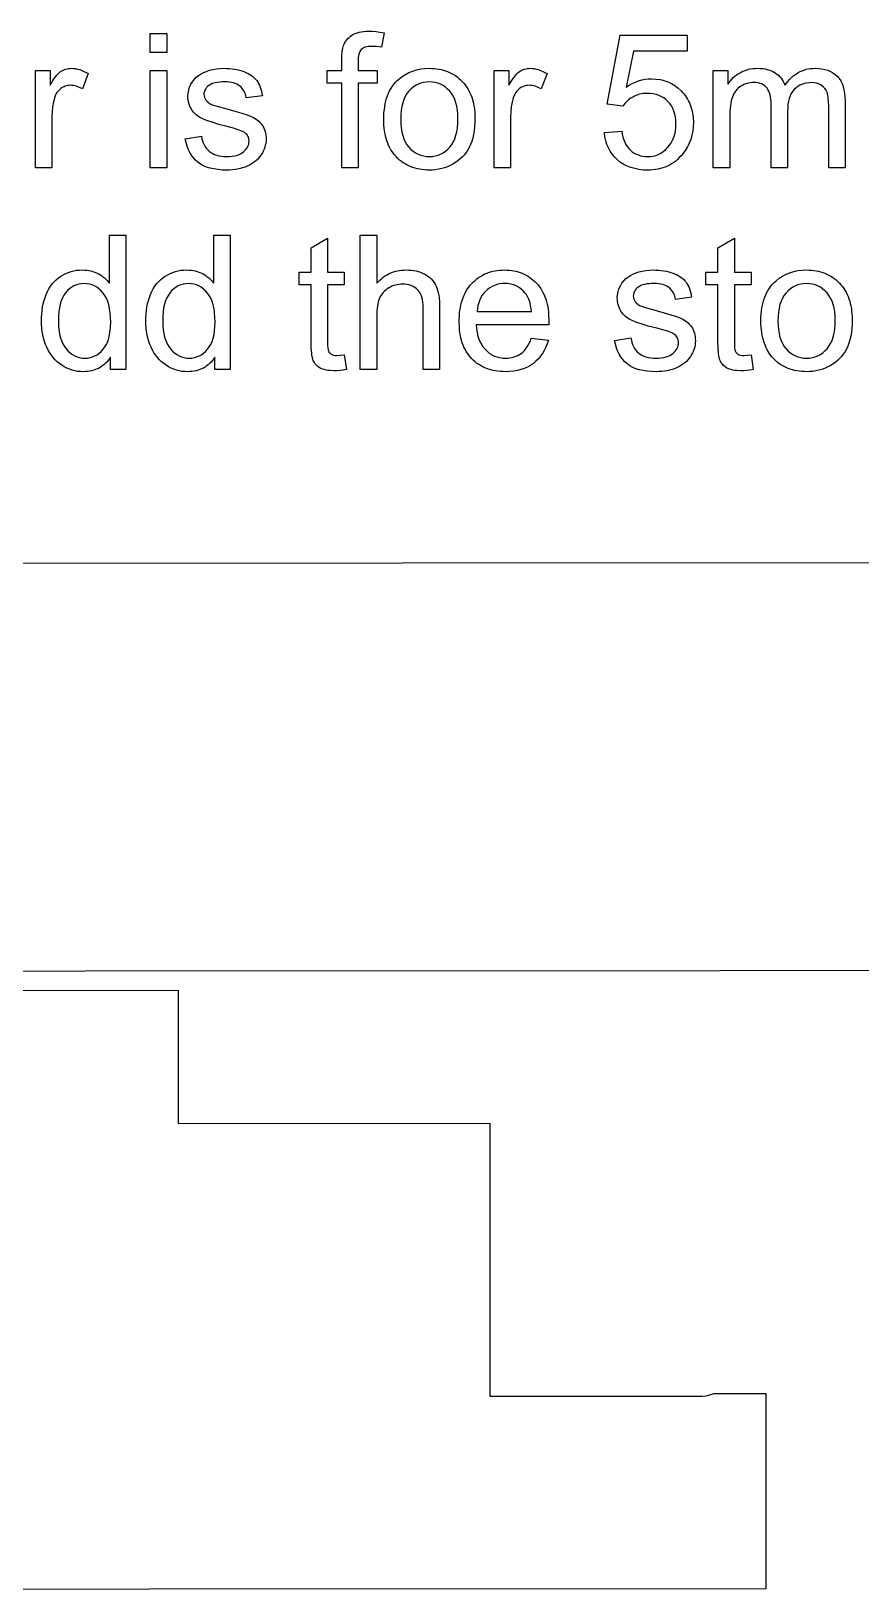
# Model space of a CAD drawing. Extents: x -318 to 296, y -196 to 234.
# Drawn here: x -204.2 to -142.4, y 117.9 to 233.8 of the extents above; entities that cross this region are included whole.
import ezdxf

# ---------------------------------------------------------------- set-up
doc = ezdxf.new("R2010")
doc.units = 0
doc.layers.add('10MM_HATCH', color=140, linetype='CONTINUOUS')
doc.layers.add('10MM_MATERIAL', color=18, linetype='CONTINUOUS')

msp = doc.modelspace()

# ---------------------------------------------------------------- linework, layer by layer
at = {"layer": '10MM_HATCH'}
for points in [[(-195.3, 232.25), (-195.3, 233.66), (-194.07, 233.66), (-194.07, 232.25)], [(-181.04, 223.66), (-181.04, 229.95), (-182.13, 229.95), (-182.13, 230.9), (-181.04, 230.9), (-181.04, 231.67), (-181.04, 232.01), (-181.01, 232.31), (-180.97, 232.56), (-180.91, 232.76), (-180.87, 232.87), (-180.81, 232.99), (-180.74, 233.09), (-180.67, 233.19), (-180.59, 233.28), (-180.5, 233.37), (-180.4, 233.45), (-180.29, 233.53), (-180.17, 233.6), (-180.04, 233.66), (-179.9, 233.71), (-179.75, 233.75), (-179.59, 233.79), (-179.42, 233.81), (-179.23, 233.82), (-179.04, 233.83), (-178.77, 233.82), (-178.49, 233.8), (-178.2, 233.76), (-177.89, 233.71), (-178.08, 232.63), (-178.26, 232.66), (-178.45, 232.69), (-178.63, 232.7), (-178.8, 232.7), (-178.93, 232.7), (-179.06, 232.69), (-179.17, 232.67), (-179.28, 232.64), (-179.37, 232.61), (-179.45, 232.57), (-179.53, 232.52), (-179.59, 232.46), (-179.65, 232.4), (-179.69, 232.32), (-179.73, 232.23), (-179.76, 232.12), (-179.79, 232), (-179.81, 231.87), (-179.82, 231.73), (-179.82, 231.57), (-179.82, 230.9), (-178.41, 230.9), (-178.41, 229.95), (-179.82, 229.95), (-179.82, 223.66)], [(-161.49, 226.28), (-160.2, 226.39), (-160.16, 226.16), (-160.11, 225.95), (-160.04, 225.75), (-159.97, 225.56), (-159.88, 225.39), (-159.78, 225.24), (-159.66, 225.1), (-159.54, 224.97), (-159.41, 224.86), (-159.27, 224.76), (-159.12, 224.68), (-158.96, 224.62), (-158.8, 224.56), (-158.64, 224.53), (-158.46, 224.5), (-158.28, 224.5), (-158.06, 224.51), (-157.85, 224.54), (-157.65, 224.59), (-157.46, 224.66), (-157.28, 224.76), (-157.1, 224.87), (-156.94, 225.01), (-156.78, 225.17), (-156.64, 225.34), (-156.51, 225.53), (-156.41, 225.73), (-156.32, 225.94), (-156.25, 226.17), (-156.2, 226.41), (-156.18, 226.67), (-156.17, 226.94), (-156.18, 227.19), (-156.2, 227.44), (-156.25, 227.66), (-156.31, 227.88), (-156.4, 228.08), (-156.5, 228.27), (-156.62, 228.44), (-156.76, 228.6), (-156.91, 228.74), (-157.07, 228.86), (-157.25, 228.97), (-157.44, 229.05), (-157.64, 229.12), (-157.85, 229.17), (-158.07, 229.19), (-158.3, 229.2), (-158.45, 229.2), (-158.59, 229.19), (-158.73, 229.17), (-158.87, 229.14), (-159, 229.1), (-159.13, 229.05), (-159.25, 229), (-159.37, 228.93), (-159.49, 228.86), (-159.6, 228.79), (-159.7, 228.71), (-159.8, 228.62), (-159.89, 228.53), (-159.97, 228.44), (-160.05, 228.34), (-160.12, 228.24), (-161.28, 228.39), (-160.31, 233.52), (-155.33, 233.52), (-155.33, 232.35), (-159.32, 232.35), (-159.86, 229.66), (-159.64, 229.81), (-159.41, 229.94), (-159.18, 230.04), (-158.94, 230.13), (-158.7, 230.2), (-158.46, 230.25), (-158.22, 230.28), (-157.97, 230.29), (-157.65, 230.27), (-157.34, 230.23), (-157.2, 230.2), (-157.05, 230.16), (-156.91, 230.11), (-156.77, 230.06), (-156.63, 230), (-156.5, 229.93), (-156.37, 229.86), (-156.24, 229.78), (-156.12, 229.69), (-156, 229.59), (-155.76, 229.38), (-155.66, 229.27), (-155.55, 229.15), (-155.46, 229.02), (-155.37, 228.9), (-155.29, 228.76), (-155.22, 228.63), (-155.15, 228.49), (-155.09, 228.34), (-155.04, 228.2), (-154.99, 228.04), (-154.95, 227.89), (-154.92, 227.73), (-154.88, 227.4), (-154.86, 227.05), (-154.88, 226.71), (-154.91, 226.39), (-154.97, 226.08), (-155.06, 225.78), (-155.17, 225.5), (-155.31, 225.22), (-155.47, 224.95), (-155.65, 224.7), (-155.78, 224.55), (-155.91, 224.42), (-156.04, 224.29), (-156.18, 224.17), (-156.32, 224.06), (-156.48, 223.96), (-156.63, 223.87), (-156.79, 223.79), (-156.96, 223.72), (-157.13, 223.66), (-157.31, 223.61), (-157.49, 223.56), (-157.68, 223.53), (-157.88, 223.51), (-158.08, 223.49), (-158.28, 223.49), (-158.61, 223.5), (-158.93, 223.54), (-159.23, 223.6), (-159.52, 223.68), (-159.79, 223.79), (-160.05, 223.92), (-160.28, 224.07), (-160.51, 224.25), (-160.71, 224.45), (-160.89, 224.66), (-161.05, 224.89), (-161.19, 225.14), (-161.3, 225.4), (-161.39, 225.68), (-161.45, 225.97)], [(-203.85, 223.66), (-203.85, 230.9), (-202.75, 230.9), (-202.75, 229.8), (-202.54, 230.16), (-202.44, 230.31), (-202.34, 230.44), (-202.25, 230.56), (-202.15, 230.66), (-202.06, 230.75), (-201.97, 230.82), (-201.88, 230.88), (-201.78, 230.93), (-201.69, 230.97), (-201.59, 231), (-201.49, 231.03), (-201.39, 231.05), (-201.29, 231.06), (-201.18, 231.07), (-201.02, 231.06), (-200.87, 231.04), (-200.71, 231.01), (-200.55, 230.97), (-200.4, 230.91), (-200.24, 230.84), (-200.08, 230.76), (-199.92, 230.67), (-200.34, 229.53), (-200.57, 229.65), (-200.68, 229.69), (-200.79, 229.73), (-200.9, 229.76), (-201.02, 229.78), (-201.13, 229.79), (-201.24, 229.8), (-201.34, 229.79), (-201.44, 229.78), (-201.53, 229.76), (-201.62, 229.74), (-201.71, 229.7), (-201.8, 229.66), (-201.88, 229.61), (-201.96, 229.56), (-202.04, 229.49), (-202.11, 229.42), (-202.18, 229.35), (-202.24, 229.27), (-202.29, 229.18), (-202.34, 229.09), (-202.42, 228.88), (-202.51, 228.55), (-202.58, 228.2), (-202.61, 227.83), (-202.63, 227.45), (-202.63, 223.66)], [(-195.3, 223.66), (-195.3, 230.9), (-194.07, 230.9), (-194.07, 223.66)], [(-192.69, 225.82), (-191.48, 226.01), (-191.45, 225.83), (-191.41, 225.67), (-191.35, 225.51), (-191.29, 225.37), (-191.21, 225.23), (-191.12, 225.11), (-191.02, 225), (-190.91, 224.89), (-190.79, 224.8), (-190.65, 224.72), (-190.51, 224.66), (-190.35, 224.6), (-190.18, 224.56), (-190, 224.53), (-189.81, 224.51), (-189.6, 224.5), (-189.4, 224.51), (-189.21, 224.53), (-189.03, 224.55), (-188.87, 224.59), (-188.72, 224.64), (-188.58, 224.7), (-188.46, 224.77), (-188.35, 224.85), (-188.25, 224.94), (-188.17, 225.03), (-188.1, 225.12), (-188.04, 225.22), (-188, 225.33), (-187.97, 225.43), (-187.95, 225.54), (-187.94, 225.66), (-187.95, 225.76), (-187.96, 225.85), (-187.99, 225.94), (-188.03, 226.03), (-188.08, 226.11), (-188.14, 226.18), (-188.22, 226.25), (-188.3, 226.31), (-188.38, 226.35), (-188.47, 226.4), (-188.74, 226.5), (-189.1, 226.61), (-189.56, 226.73), (-190.18, 226.89), (-190.7, 227.05), (-191.12, 227.19), (-191.43, 227.32), (-191.56, 227.38), (-191.67, 227.45), (-191.79, 227.53), (-191.89, 227.61), (-191.98, 227.7), (-192.07, 227.8), (-192.15, 227.9), (-192.22, 228.01), (-192.28, 228.12), (-192.34, 228.23), (-192.38, 228.35), (-192.42, 228.47), (-192.45, 228.59), (-192.47, 228.72), (-192.49, 228.85), (-192.49, 228.98), (-192.48, 229.22), (-192.43, 229.45), (-192.37, 229.66), (-192.27, 229.88), (-192.15, 230.07), (-192.01, 230.25), (-191.85, 230.42), (-191.66, 230.56), (-191.51, 230.66), (-191.33, 230.76), (-191.12, 230.84), (-190.88, 230.92), (-190.63, 230.98), (-190.37, 231.03), (-190.1, 231.06), (-189.82, 231.07), (-189.61, 231.06), (-189.41, 231.05), (-189.21, 231.03), (-189.02, 231), (-188.84, 230.97), (-188.66, 230.93), (-188.49, 230.88), (-188.33, 230.82), (-188.17, 230.76), (-188.02, 230.69), (-187.89, 230.61), (-187.77, 230.53), (-187.65, 230.45), (-187.55, 230.35), (-187.46, 230.26), (-187.37, 230.16), (-187.3, 230.05), (-187.23, 229.93), (-187.17, 229.8), (-187.11, 229.67), (-187.06, 229.52), (-187.02, 229.37), (-186.98, 229.2), (-186.95, 229.03), (-188.15, 228.87), (-188.18, 229.01), (-188.21, 229.13), (-188.26, 229.25), (-188.31, 229.37), (-188.38, 229.47), (-188.45, 229.57), (-188.53, 229.66), (-188.63, 229.74), (-188.73, 229.82), (-188.84, 229.88), (-188.97, 229.93), (-189.1, 229.98), (-189.24, 230.01), (-189.4, 230.04), (-189.56, 230.05), (-189.73, 230.06), (-189.94, 230.05), (-190.13, 230.04), (-190.3, 230.02), (-190.46, 229.99), (-190.6, 229.95), (-190.73, 229.9), (-190.84, 229.84), (-190.94, 229.78), (-191.03, 229.71), (-191.1, 229.63), (-191.16, 229.55), (-191.21, 229.47), (-191.25, 229.39), (-191.28, 229.3), (-191.3, 229.21), (-191.3, 229.12), (-191.29, 229.01), (-191.27, 228.9), (-191.22, 228.79), (-191.15, 228.69), (-191.07, 228.6), (-190.96, 228.51), (-190.83, 228.43), (-190.68, 228.36), (-190.32, 228.25), (-189.6, 228.05), (-189, 227.88), (-188.49, 227.73), (-188.09, 227.6), (-187.78, 227.48), (-187.65, 227.42), (-187.54, 227.36), (-187.42, 227.29), (-187.32, 227.21), (-187.22, 227.13), (-187.13, 227.04), (-187.05, 226.94), (-186.97, 226.84), (-186.9, 226.73), (-186.84, 226.61), (-186.79, 226.49), (-186.75, 226.36), (-186.72, 226.23), (-186.7, 226.09), (-186.68, 225.94), (-186.68, 225.79), (-186.68, 225.63), (-186.7, 225.48), (-186.73, 225.34), (-186.77, 225.19), (-186.82, 225.05), (-186.88, 224.91), (-186.95, 224.77), (-187.04, 224.63), (-187.13, 224.5), (-187.24, 224.37), (-187.35, 224.26), (-187.47, 224.15), (-187.61, 224.05), (-187.75, 223.95), (-187.91, 223.87), (-188.07, 223.79), (-188.24, 223.72), (-188.42, 223.66), (-188.6, 223.61), (-188.79, 223.57), (-188.98, 223.54), (-189.18, 223.51), (-189.39, 223.5), (-189.6, 223.49), (-189.94, 223.5), (-190.26, 223.53), (-190.56, 223.58), (-190.84, 223.64), (-191.1, 223.72), (-191.34, 223.82), (-191.55, 223.94), (-191.75, 224.08), (-191.93, 224.24), (-192.09, 224.41), (-192.23, 224.6), (-192.36, 224.81), (-192.47, 225.04), (-192.56, 225.28), (-192.63, 225.54)], [(-177.91, 227.28), (-177.91, 227.53), (-177.9, 227.77), (-177.87, 228), (-177.84, 228.22), (-177.8, 228.44), (-177.76, 228.64), (-177.7, 228.84), (-177.63, 229.03), (-177.56, 229.21), (-177.48, 229.39), (-177.38, 229.55), (-177.28, 229.71), (-177.17, 229.86), (-177.06, 230), (-176.93, 230.14), (-176.79, 230.26), (-176.55, 230.45), (-176.3, 230.61), (-176.04, 230.75), (-175.76, 230.86), (-175.47, 230.95), (-175.16, 231.02), (-174.85, 231.05), (-174.52, 231.07), (-174.33, 231.06), (-174.15, 231.05), (-173.97, 231.03), (-173.8, 231), (-173.64, 230.97), (-173.47, 230.93), (-173.31, 230.88), (-173.16, 230.82), (-173.01, 230.76), (-172.86, 230.68), (-172.72, 230.6), (-172.58, 230.52), (-172.45, 230.42), (-172.32, 230.32), (-172.19, 230.21), (-172.07, 230.09), (-171.96, 229.96), (-171.85, 229.83), (-171.75, 229.69), (-171.66, 229.55), (-171.57, 229.4), (-171.5, 229.25), (-171.43, 229.09), (-171.36, 228.92), (-171.31, 228.75), (-171.26, 228.57), (-171.22, 228.39), (-171.18, 228.2), (-171.16, 228), (-171.14, 227.8), (-171.13, 227.6), (-171.13, 227.38), (-171.13, 227.04), (-171.15, 226.72), (-171.18, 226.42), (-171.23, 226.13), (-171.29, 225.87), (-171.36, 225.62), (-171.45, 225.39), (-171.55, 225.18), (-171.66, 224.99), (-171.78, 224.8), (-171.91, 224.63), (-172.06, 224.47), (-172.22, 224.32), (-172.39, 224.18), (-172.57, 224.05), (-172.77, 223.94), (-172.97, 223.83), (-173.18, 223.74), (-173.39, 223.67), (-173.6, 223.61), (-173.83, 223.56), (-174.05, 223.52), (-174.28, 223.5), (-174.52, 223.49), (-174.7, 223.5), (-174.89, 223.51), (-175.07, 223.53), (-175.24, 223.56), (-175.41, 223.59), (-175.57, 223.63), (-175.74, 223.68), (-175.89, 223.74), (-176.04, 223.8), (-176.19, 223.88), (-176.33, 223.96), (-176.47, 224.04), (-176.6, 224.14), (-176.73, 224.24), (-176.86, 224.35), (-176.97, 224.47), (-177.09, 224.6), (-177.19, 224.73), (-177.29, 224.87), (-177.39, 225.01), (-177.47, 225.16), (-177.55, 225.32), (-177.62, 225.49), (-177.68, 225.66), (-177.73, 225.84), (-177.78, 226.02), (-177.82, 226.22), (-177.85, 226.42), (-177.88, 226.62), (-177.9, 226.83), (-177.91, 227.05)], [(-169.7, 223.66), (-169.7, 230.9), (-168.59, 230.9), (-168.59, 229.8), (-168.39, 230.16), (-168.29, 230.31), (-168.19, 230.44), (-168.09, 230.56), (-168, 230.66), (-167.9, 230.75), (-167.81, 230.82), (-167.72, 230.88), (-167.63, 230.93), (-167.54, 230.97), (-167.44, 231), (-167.34, 231.03), (-167.24, 231.05), (-167.13, 231.06), (-167.03, 231.07), (-166.87, 231.06), (-166.71, 231.04), (-166.56, 231.01), (-166.4, 230.97), (-166.24, 230.91), (-166.08, 230.84), (-165.92, 230.76), (-165.76, 230.67), (-166.19, 229.53), (-166.41, 229.65), (-166.52, 229.69), (-166.64, 229.73), (-166.75, 229.76), (-166.86, 229.78), (-166.97, 229.79), (-167.09, 229.8), (-167.19, 229.79), (-167.28, 229.78), (-167.38, 229.76), (-167.47, 229.74), (-167.56, 229.7), (-167.65, 229.66), (-167.73, 229.61), (-167.81, 229.56), (-167.89, 229.49), (-167.96, 229.42), (-168.02, 229.35), (-168.09, 229.27), (-168.14, 229.18), (-168.19, 229.09), (-168.27, 228.88), (-168.36, 228.55), (-168.42, 228.2), (-168.46, 227.83), (-168.47, 227.45), (-168.47, 223.66)], [(-153.38, 223.66), (-153.38, 230.9), (-152.29, 230.9), (-152.29, 229.89), (-152.2, 230.02), (-152.1, 230.14), (-152, 230.26), (-151.89, 230.37), (-151.77, 230.47), (-151.65, 230.57), (-151.52, 230.66), (-151.38, 230.74), (-151.23, 230.82), (-151.09, 230.88), (-150.93, 230.94), (-150.77, 230.99), (-150.61, 231.02), (-150.44, 231.05), (-150.27, 231.06), (-150.09, 231.07), (-149.89, 231.06), (-149.7, 231.05), (-149.53, 231.02), (-149.36, 230.98), (-149.2, 230.94), (-149.04, 230.88), (-148.9, 230.81), (-148.77, 230.73), (-148.64, 230.64), (-148.53, 230.55), (-148.43, 230.44), (-148.33, 230.33), (-148.24, 230.21), (-148.17, 230.08), (-148.1, 229.94), (-148.04, 229.8), (-147.93, 229.95), (-147.82, 230.09), (-147.7, 230.23), (-147.58, 230.35), (-147.45, 230.47), (-147.32, 230.57), (-147.19, 230.66), (-147.05, 230.75), (-146.91, 230.82), (-146.77, 230.89), (-146.62, 230.94), (-146.46, 230.99), (-146.3, 231.02), (-146.14, 231.05), (-145.98, 231.06), (-145.8, 231.07), (-145.54, 231.06), (-145.3, 231.03), (-145.07, 230.98), (-144.85, 230.92), (-144.65, 230.83), (-144.47, 230.73), (-144.3, 230.61), (-144.15, 230.47), (-144.01, 230.31), (-143.89, 230.13), (-143.79, 229.93), (-143.71, 229.71), (-143.65, 229.47), (-143.6, 229.21), (-143.58, 228.93), (-143.57, 228.63), (-143.57, 223.66), (-144.79, 223.66), (-144.79, 228.22), (-144.8, 228.56), (-144.82, 228.86), (-144.86, 229.09), (-144.91, 229.28), (-144.98, 229.44), (-145.08, 229.57), (-145.2, 229.7), (-145.34, 229.8), (-145.5, 229.89), (-145.68, 229.95), (-145.87, 229.99), (-146.08, 230), (-146.26, 229.99), (-146.44, 229.97), (-146.61, 229.93), (-146.78, 229.87), (-146.93, 229.8), (-147.08, 229.72), (-147.22, 229.61), (-147.35, 229.49), (-147.46, 229.36), (-147.57, 229.2), (-147.65, 229.03), (-147.73, 228.83), (-147.78, 228.62), (-147.82, 228.39), (-147.84, 228.14), (-147.85, 227.87), (-147.85, 223.66), (-149.08, 223.66), (-149.08, 228.36), (-149.08, 228.56), (-149.1, 228.75), (-149.12, 228.92), (-149.15, 229.08), (-149.2, 229.23), (-149.25, 229.36), (-149.31, 229.48), (-149.38, 229.59), (-149.46, 229.69), (-149.55, 229.77), (-149.66, 229.84), (-149.77, 229.9), (-149.9, 229.94), (-150.04, 229.98), (-150.2, 230), (-150.36, 230), (-150.49, 230), (-150.62, 229.98), (-150.74, 229.96), (-150.86, 229.93), (-150.98, 229.9), (-151.1, 229.85), (-151.21, 229.79), (-151.32, 229.73), (-151.43, 229.66), (-151.52, 229.58), (-151.62, 229.49), (-151.7, 229.39), (-151.78, 229.29), (-151.84, 229.18), (-151.9, 229.06), (-151.96, 228.93), (-152, 228.79), (-152.04, 228.64), (-152.08, 228.47), (-152.11, 228.29), (-152.14, 227.88), (-152.16, 227.42), (-152.16, 223.66)], [(-176.65, 227.28), (-176.64, 226.94), (-176.61, 226.63), (-176.57, 226.33), (-176.5, 226.06), (-176.41, 225.81), (-176.31, 225.59), (-176.19, 225.38), (-176.04, 225.2), (-175.89, 225.03), (-175.72, 224.89), (-175.54, 224.77), (-175.36, 224.68), (-175.16, 224.6), (-174.96, 224.55), (-174.74, 224.51), (-174.52, 224.5), (-174.29, 224.51), (-174.08, 224.55), (-173.87, 224.6), (-173.68, 224.68), (-173.49, 224.78), (-173.32, 224.9), (-173.15, 225.04), (-172.99, 225.2), (-172.85, 225.39), (-172.73, 225.59), (-172.62, 225.82), (-172.54, 226.08), (-172.47, 226.35), (-172.43, 226.65), (-172.4, 226.98), (-172.39, 227.32), (-172.4, 227.65), (-172.43, 227.95), (-172.47, 228.24), (-172.54, 228.5), (-172.63, 228.75), (-172.73, 228.97), (-172.85, 229.17), (-173, 229.36), (-173.16, 229.52), (-173.32, 229.66), (-173.5, 229.78), (-173.68, 229.88), (-173.88, 229.95), (-174.08, 230.01), (-174.29, 230.04), (-174.52, 230.05), (-174.74, 230.04), (-174.96, 230.01), (-175.16, 229.95), (-175.36, 229.88), (-175.54, 229.78), (-175.72, 229.66), (-175.89, 229.52), (-176.04, 229.36), (-176.19, 229.18), (-176.31, 228.97), (-176.41, 228.75), (-176.5, 228.5), (-176.57, 228.23), (-176.61, 227.93), (-176.64, 227.62)], [(-198.26, 208.66), (-198.26, 209.57), (-198.35, 209.44), (-198.44, 209.32), (-198.54, 209.21), (-198.65, 209.1), (-198.75, 209), (-198.87, 208.92), (-198.99, 208.84), (-199.11, 208.76), (-199.24, 208.7), (-199.37, 208.65), (-199.51, 208.6), (-199.66, 208.56), (-199.81, 208.53), (-199.96, 208.51), (-200.12, 208.5), (-200.29, 208.49), (-200.5, 208.5), (-200.71, 208.52), (-200.92, 208.56), (-201.12, 208.61), (-201.31, 208.68), (-201.51, 208.76), (-201.7, 208.86), (-201.88, 208.97), (-202.06, 209.1), (-202.22, 209.23), (-202.38, 209.38), (-202.52, 209.54), (-202.66, 209.72), (-202.78, 209.9), (-202.9, 210.1), (-203, 210.31), (-203.1, 210.52), (-203.18, 210.75), (-203.25, 210.98), (-203.3, 211.23), (-203.35, 211.48), (-203.38, 211.73), (-203.4, 212), (-203.4, 212.27), (-203.4, 212.54), (-203.38, 212.8), (-203.35, 213.06), (-203.31, 213.31), (-203.26, 213.55), (-203.2, 213.79), (-203.13, 214.02), (-203.04, 214.24), (-202.95, 214.46), (-202.84, 214.66), (-202.72, 214.85), (-202.59, 215.02), (-202.45, 215.18), (-202.3, 215.33), (-202.13, 215.47), (-201.96, 215.6), (-201.77, 215.71), (-201.59, 215.8), (-201.39, 215.88), (-201.19, 215.95), (-200.99, 216), (-200.78, 216.04), (-200.56, 216.06), (-200.34, 216.07), (-200.18, 216.06), (-200.02, 216.05), (-199.87, 216.03), (-199.72, 216), (-199.58, 215.96), (-199.44, 215.91), (-199.3, 215.85), (-199.17, 215.79), (-199.05, 215.72), (-198.93, 215.64), (-198.82, 215.56), (-198.71, 215.47), (-198.61, 215.38), (-198.51, 215.28), (-198.43, 215.18), (-198.34, 215.07), (-198.34, 218.66), (-197.12, 218.66), (-197.12, 208.66)], [(-190.49, 208.66), (-190.49, 209.57), (-190.58, 209.44), (-190.67, 209.32), (-190.77, 209.21), (-190.88, 209.1), (-190.99, 209), (-191.1, 208.92), (-191.22, 208.84), (-191.34, 208.76), (-191.47, 208.7), (-191.61, 208.65), (-191.74, 208.6), (-191.89, 208.56), (-192.04, 208.53), (-192.19, 208.51), (-192.35, 208.5), (-192.52, 208.49), (-192.73, 208.5), (-192.94, 208.52), (-193.15, 208.56), (-193.35, 208.61), (-193.55, 208.68), (-193.74, 208.76), (-193.93, 208.86), (-194.11, 208.97), (-194.29, 209.1), (-194.45, 209.23), (-194.61, 209.38), (-194.75, 209.54), (-194.89, 209.72), (-195.02, 209.9), (-195.13, 210.1), (-195.24, 210.31), (-195.33, 210.52), (-195.41, 210.75), (-195.48, 210.98), (-195.53, 211.23), (-195.58, 211.48), (-195.61, 211.73), (-195.63, 212), (-195.63, 212.27), (-195.63, 212.54), (-195.61, 212.8), (-195.58, 213.06), (-195.54, 213.31), (-195.49, 213.55), (-195.43, 213.79), (-195.36, 214.02), (-195.27, 214.24), (-195.18, 214.46), (-195.07, 214.66), (-194.95, 214.85), (-194.82, 215.02), (-194.68, 215.18), (-194.53, 215.33), (-194.36, 215.47), (-194.19, 215.6), (-194, 215.71), (-193.82, 215.8), (-193.62, 215.88), (-193.42, 215.95), (-193.22, 216), (-193.01, 216.04), (-192.79, 216.06), (-192.57, 216.07), (-192.41, 216.06), (-192.25, 216.05), (-192.1, 216.03), (-191.95, 216), (-191.81, 215.96), (-191.67, 215.91), (-191.54, 215.85), (-191.41, 215.79), (-191.28, 215.72), (-191.16, 215.64), (-191.05, 215.56), (-190.94, 215.47), (-190.84, 215.38), (-190.75, 215.28), (-190.66, 215.18), (-190.57, 215.07), (-190.57, 218.66), (-189.35, 218.66), (-189.35, 208.66)], [(-180.86, 209.76), (-180.68, 208.67), (-180.93, 208.62), (-181.17, 208.59), (-181.4, 208.57), (-181.61, 208.56), (-181.93, 208.58), (-182.07, 208.59), (-182.2, 208.62), (-182.33, 208.65), (-182.44, 208.68), (-182.55, 208.72), (-182.65, 208.77), (-182.82, 208.89), (-182.89, 208.95), (-182.96, 209.02), (-183.02, 209.09), (-183.08, 209.17), (-183.12, 209.25), (-183.17, 209.33), (-183.2, 209.43), (-183.23, 209.55), (-183.26, 209.7), (-183.28, 209.86), (-183.31, 210.27), (-183.32, 210.78), (-183.32, 214.95), (-184.22, 214.95), (-184.22, 215.9), (-183.32, 215.9), (-183.32, 217.7), (-182.09, 218.43), (-182.09, 215.9), (-180.86, 215.9), (-180.86, 214.95), (-182.09, 214.95), (-182.09, 210.71), (-182.09, 210.47), (-182.08, 210.28), (-182.06, 210.13), (-182.03, 210.04), (-181.99, 209.96), (-181.94, 209.9), (-181.89, 209.85), (-181.82, 209.8), (-181.74, 209.76), (-181.64, 209.73), (-181.53, 209.71), (-181.4, 209.71), (-181.16, 209.72)], [(-179.66, 208.66), (-179.66, 218.66), (-178.43, 218.66), (-178.43, 215.07), (-178.32, 215.19), (-178.21, 215.3), (-178.09, 215.41), (-177.97, 215.51), (-177.85, 215.6), (-177.72, 215.68), (-177.59, 215.75), (-177.46, 215.82), (-177.32, 215.88), (-177.18, 215.93), (-177.04, 215.97), (-176.89, 216), (-176.74, 216.03), (-176.58, 216.05), (-176.42, 216.06), (-176.26, 216.07), (-176.06, 216.06), (-175.87, 216.05), (-175.69, 216.02), (-175.51, 215.99), (-175.34, 215.94), (-175.17, 215.89), (-175.02, 215.82), (-174.86, 215.75), (-174.72, 215.67), (-174.59, 215.58), (-174.47, 215.48), (-174.35, 215.37), (-174.25, 215.26), (-174.16, 215.14), (-174.08, 215.01), (-174.01, 214.87), (-173.95, 214.72), (-173.9, 214.56), (-173.86, 214.38), (-173.82, 214.19), (-173.79, 213.98), (-173.77, 213.75), (-173.76, 213.51), (-173.76, 213.25), (-173.76, 208.66), (-174.99, 208.66), (-174.99, 213.25), (-174.99, 213.47), (-175.01, 213.68), (-175.04, 213.87), (-175.09, 214.04), (-175.14, 214.2), (-175.21, 214.35), (-175.29, 214.48), (-175.39, 214.59), (-175.49, 214.69), (-175.61, 214.77), (-175.73, 214.84), (-175.87, 214.9), (-176.01, 214.95), (-176.17, 214.98), (-176.34, 215), (-176.51, 215.01), (-176.65, 215), (-176.78, 214.99), (-176.91, 214.97), (-177.04, 214.94), (-177.17, 214.9), (-177.3, 214.85), (-177.42, 214.79), (-177.54, 214.73), (-177.66, 214.65), (-177.76, 214.57), (-177.86, 214.49), (-177.95, 214.39), (-178.03, 214.29), (-178.11, 214.19), (-178.17, 214.08), (-178.23, 213.96), (-178.27, 213.83), (-178.32, 213.69), (-178.35, 213.54), (-178.38, 213.38), (-178.4, 213.21), (-178.42, 213.02), (-178.43, 212.62), (-178.43, 208.66)], [(-150.57, 209.76), (-150.4, 208.67), (-150.65, 208.62), (-150.89, 208.59), (-151.11, 208.57), (-151.32, 208.56), (-151.64, 208.58), (-151.78, 208.59), (-151.92, 208.62), (-152.04, 208.65), (-152.16, 208.68), (-152.26, 208.72), (-152.36, 208.77), (-152.53, 208.89), (-152.61, 208.95), (-152.67, 209.02), (-152.74, 209.09), (-152.79, 209.17), (-152.84, 209.25), (-152.88, 209.33), (-152.91, 209.43), (-152.94, 209.55), (-152.97, 209.7), (-152.99, 209.86), (-153.02, 210.27), (-153.03, 210.78), (-153.03, 214.95), (-153.93, 214.95), (-153.93, 215.9), (-153.03, 215.9), (-153.03, 217.7), (-151.81, 218.43), (-151.81, 215.9), (-150.57, 215.9), (-150.57, 214.95), (-151.81, 214.95), (-151.81, 210.71), (-151.8, 210.47), (-151.79, 210.28), (-151.77, 210.13), (-151.74, 210.04), (-151.71, 209.96), (-151.66, 209.9), (-151.6, 209.85), (-151.53, 209.8), (-151.45, 209.76), (-151.35, 209.73), (-151.24, 209.71), (-151.11, 209.71), (-150.87, 209.72)], [(-166.93, 210.99), (-165.66, 210.83), (-165.74, 210.56), (-165.84, 210.31), (-165.96, 210.07), (-166.09, 209.85), (-166.24, 209.64), (-166.4, 209.45), (-166.58, 209.27), (-166.77, 209.11), (-166.98, 208.96), (-167.21, 208.84), (-167.45, 208.73), (-167.7, 208.65), (-167.96, 208.58), (-168.24, 208.53), (-168.54, 208.5), (-168.85, 208.49), (-169.04, 208.5), (-169.23, 208.51), (-169.42, 208.53), (-169.6, 208.56), (-169.78, 208.59), (-169.95, 208.63), (-170.11, 208.68), (-170.27, 208.74), (-170.43, 208.8), (-170.58, 208.88), (-170.72, 208.96), (-170.86, 209.05), (-171, 209.14), (-171.12, 209.24), (-171.25, 209.35), (-171.37, 209.47), (-171.48, 209.6), (-171.59, 209.73), (-171.68, 209.87), (-171.78, 210.01), (-171.86, 210.16), (-171.94, 210.32), (-172, 210.48), (-172.07, 210.65), (-172.12, 210.82), (-172.17, 211), (-172.21, 211.19), (-172.24, 211.38), (-172.27, 211.58), (-172.28, 211.79), (-172.3, 212.22), (-172.3, 212.44), (-172.28, 212.66), (-172.27, 212.88), (-172.24, 213.08), (-172.21, 213.28), (-172.17, 213.47), (-172.12, 213.66), (-172.06, 213.84), (-172, 214.02), (-171.93, 214.18), (-171.85, 214.35), (-171.77, 214.5), (-171.68, 214.65), (-171.58, 214.79), (-171.47, 214.93), (-171.36, 215.06), (-171.24, 215.18), (-171.11, 215.29), (-170.98, 215.4), (-170.85, 215.5), (-170.71, 215.59), (-170.57, 215.67), (-170.43, 215.75), (-170.28, 215.81), (-170.12, 215.87), (-169.96, 215.92), (-169.8, 215.97), (-169.63, 216), (-169.46, 216.03), (-169.28, 216.05), (-169.1, 216.06), (-168.92, 216.07), (-168.74, 216.06), (-168.56, 216.05), (-168.39, 216.03), (-168.22, 216), (-168.06, 215.97), (-167.9, 215.93), (-167.75, 215.88), (-167.6, 215.82), (-167.45, 215.75), (-167.31, 215.68), (-167.17, 215.6), (-167.04, 215.51), (-166.91, 215.41), (-166.78, 215.31), (-166.66, 215.2), (-166.54, 215.08), (-166.43, 214.95), (-166.33, 214.82), (-166.23, 214.68), (-166.14, 214.53), (-166.06, 214.38), (-165.98, 214.22), (-165.91, 214.06), (-165.85, 213.89), (-165.8, 213.71), (-165.75, 213.53), (-165.71, 213.34), (-165.68, 213.14), (-165.65, 212.94), (-165.64, 212.73), (-165.62, 212.29), (-165.63, 211.97), (-171.03, 211.97), (-171, 211.68), (-170.96, 211.4), (-170.9, 211.15), (-170.83, 210.91), (-170.73, 210.69), (-170.62, 210.49), (-170.5, 210.31), (-170.35, 210.14), (-170.2, 209.99), (-170.03, 209.86), (-169.86, 209.75), (-169.67, 209.66), (-169.48, 209.59), (-169.28, 209.54), (-169.06, 209.51), (-168.84, 209.5), (-168.67, 209.51), (-168.52, 209.53), (-168.36, 209.55), (-168.21, 209.59), (-168.07, 209.64), (-167.94, 209.7), (-167.81, 209.78), (-167.69, 209.86), (-167.57, 209.95), (-167.46, 210.06), (-167.36, 210.18), (-167.26, 210.32), (-167.17, 210.47), (-167.08, 210.63), (-167, 210.8)], [(-160.73, 210.82), (-159.52, 211.01), (-159.48, 210.83), (-159.44, 210.67), (-159.39, 210.51), (-159.32, 210.37), (-159.25, 210.23), (-159.16, 210.11), (-159.06, 210), (-158.95, 209.89), (-158.82, 209.8), (-158.69, 209.72), (-158.54, 209.66), (-158.39, 209.6), (-158.22, 209.56), (-158.04, 209.53), (-157.84, 209.51), (-157.64, 209.5), (-157.44, 209.51), (-157.24, 209.53), (-157.07, 209.55), (-156.9, 209.59), (-156.75, 209.64), (-156.62, 209.7), (-156.49, 209.77), (-156.38, 209.85), (-156.29, 209.94), (-156.21, 210.03), (-156.14, 210.12), (-156.08, 210.22), (-156.03, 210.33), (-156, 210.43), (-155.98, 210.54), (-155.98, 210.66), (-155.98, 210.76), (-156, 210.85), (-156.03, 210.94), (-156.07, 211.03), (-156.12, 211.11), (-156.18, 211.18), (-156.25, 211.25), (-156.34, 211.31), (-156.41, 211.35), (-156.51, 211.4), (-156.78, 211.5), (-157.14, 211.61), (-157.59, 211.73), (-158.22, 211.89), (-158.74, 212.05), (-159.15, 212.19), (-159.46, 212.32), (-159.59, 212.38), (-159.71, 212.45), (-159.82, 212.53), (-159.92, 212.61), (-160.02, 212.7), (-160.11, 212.8), (-160.18, 212.9), (-160.26, 213.01), (-160.32, 213.12), (-160.37, 213.23), (-160.42, 213.35), (-160.46, 213.47), (-160.49, 213.59), (-160.51, 213.72), (-160.52, 213.85), (-160.53, 213.98), (-160.51, 214.22), (-160.47, 214.45), (-160.4, 214.66), (-160.3, 214.88), (-160.18, 215.07), (-160.04, 215.25), (-159.88, 215.42), (-159.7, 215.56), (-159.54, 215.66), (-159.36, 215.76), (-159.15, 215.84), (-158.92, 215.92), (-158.67, 215.98), (-158.41, 216.03), (-158.14, 216.06), (-157.86, 216.07), (-157.65, 216.06), (-157.44, 216.05), (-157.25, 216.03), (-157.06, 216), (-156.87, 215.97), (-156.7, 215.93), (-156.53, 215.88), (-156.36, 215.82), (-156.21, 215.76), (-156.06, 215.69), (-155.92, 215.61), (-155.8, 215.53), (-155.69, 215.45), (-155.58, 215.35), (-155.49, 215.26), (-155.41, 215.16), (-155.34, 215.05), (-155.27, 214.93), (-155.21, 214.8), (-155.15, 214.67), (-155.1, 214.52), (-155.06, 214.37), (-155.02, 214.2), (-154.99, 214.03), (-156.19, 213.87), (-156.21, 214.01), (-156.25, 214.13), (-156.29, 214.25), (-156.35, 214.37), (-156.41, 214.47), (-156.48, 214.57), (-156.57, 214.66), (-156.66, 214.74), (-156.76, 214.82), (-156.88, 214.88), (-157, 214.93), (-157.13, 214.98), (-157.28, 215.01), (-157.43, 215.04), (-157.6, 215.05), (-157.77, 215.06), (-157.97, 215.05), (-158.16, 215.04), (-158.34, 215.02), (-158.49, 214.99), (-158.64, 214.95), (-158.77, 214.9), (-158.88, 214.84), (-158.98, 214.78), (-159.06, 214.71), (-159.14, 214.63), (-159.2, 214.55), (-159.25, 214.47), (-159.29, 214.39), (-159.32, 214.3), (-159.33, 214.21), (-159.34, 214.12), (-159.33, 214.01), (-159.3, 213.9), (-159.25, 213.79), (-159.19, 213.69), (-159.1, 213.6), (-159, 213.51), (-158.87, 213.43), (-158.72, 213.36), (-158.35, 213.25), (-157.63, 213.05), (-157.03, 212.88), (-156.53, 212.73), (-156.12, 212.6), (-155.82, 212.48), (-155.69, 212.42), (-155.57, 212.36), (-155.46, 212.29), (-155.36, 212.21), (-155.26, 212.13), (-155.17, 212.04), (-155.08, 211.94), (-155.01, 211.84), (-154.94, 211.73), (-154.88, 211.61), (-154.83, 211.49), (-154.79, 211.36), (-154.75, 211.23), (-154.73, 211.09), (-154.72, 210.94), (-154.71, 210.79), (-154.72, 210.63), (-154.74, 210.48), (-154.76, 210.34), (-154.8, 210.19), (-154.85, 210.05), (-154.92, 209.91), (-154.99, 209.77), (-155.07, 209.63), (-155.17, 209.5), (-155.27, 209.37), (-155.38, 209.26), (-155.51, 209.15), (-155.64, 209.05), (-155.79, 208.95), (-155.94, 208.87), (-156.11, 208.79), (-156.28, 208.72), (-156.45, 208.66), (-156.64, 208.61), (-156.82, 208.57), (-157.02, 208.54), (-157.22, 208.51), (-157.42, 208.5), (-157.63, 208.49), (-157.98, 208.5), (-158.3, 208.53), (-158.6, 208.58), (-158.88, 208.64), (-159.14, 208.72), (-159.37, 208.82), (-159.59, 208.94), (-159.79, 209.08), (-159.96, 209.24), (-160.12, 209.41), (-160.26, 209.6), (-160.39, 209.81), (-160.5, 210.04), (-160.59, 210.28), (-160.67, 210.54)], [(-149.83, 212.28), (-149.83, 212.53), (-149.81, 212.77), (-149.79, 213), (-149.76, 213.22), (-149.72, 213.44), (-149.67, 213.64), (-149.62, 213.84), (-149.55, 214.03), (-149.48, 214.21), (-149.39, 214.39), (-149.3, 214.55), (-149.2, 214.71), (-149.09, 214.86), (-148.97, 215), (-148.85, 215.14), (-148.71, 215.26), (-148.47, 215.45), (-148.22, 215.61), (-147.95, 215.75), (-147.67, 215.86), (-147.38, 215.95), (-147.08, 216.02), (-146.76, 216.05), (-146.43, 216.07), (-146.25, 216.06), (-146.07, 216.05), (-145.89, 216.03), (-145.72, 216), (-145.55, 215.97), (-145.39, 215.93), (-145.23, 215.88), (-145.08, 215.82), (-144.92, 215.76), (-144.78, 215.68), (-144.64, 215.6), (-144.5, 215.52), (-144.37, 215.42), (-144.24, 215.32), (-144.11, 215.21), (-143.99, 215.09), (-143.88, 214.96), (-143.77, 214.83), (-143.67, 214.69), (-143.58, 214.55), (-143.49, 214.4), (-143.41, 214.25), (-143.34, 214.09), (-143.28, 213.92), (-143.22, 213.75), (-143.18, 213.57), (-143.13, 213.39), (-143.1, 213.2), (-143.08, 213), (-143.06, 212.8), (-143.05, 212.6), (-143.04, 212.38), (-143.05, 212.04), (-143.07, 211.72), (-143.1, 211.42), (-143.15, 211.13), (-143.21, 210.87), (-143.28, 210.62), (-143.36, 210.39), (-143.46, 210.18), (-143.57, 209.99), (-143.7, 209.8), (-143.83, 209.63), (-143.98, 209.47), (-144.14, 209.32), (-144.31, 209.18), (-144.49, 209.05), (-144.68, 208.94), (-144.89, 208.83), (-145.09, 208.74), (-145.3, 208.67), (-145.52, 208.61), (-145.74, 208.56), (-145.97, 208.52), (-146.2, 208.5), (-146.43, 208.49), (-146.62, 208.5), (-146.8, 208.51), (-146.98, 208.53), (-147.16, 208.56), (-147.33, 208.59), (-147.49, 208.63), (-147.65, 208.68), (-147.81, 208.74), (-147.96, 208.8), (-148.11, 208.88), (-148.25, 208.96), (-148.39, 209.04), (-148.52, 209.14), (-148.65, 209.24), (-148.77, 209.35), (-148.89, 209.47), (-149.01, 209.6), (-149.11, 209.73), (-149.21, 209.87), (-149.3, 210.01), (-149.39, 210.16), (-149.46, 210.32), (-149.53, 210.49), (-149.6, 210.66), (-149.65, 210.84), (-149.7, 211.02), (-149.74, 211.22), (-149.77, 211.42), (-149.8, 211.62), (-149.81, 211.83), (-149.83, 212.05)], [(-202.14, 212.27), (-202.13, 211.94), (-202.11, 211.62), (-202.06, 211.33), (-202, 211.06), (-201.91, 210.81), (-201.81, 210.58), (-201.69, 210.38), (-201.56, 210.19), (-201.41, 210.03), (-201.25, 209.89), (-201.09, 209.77), (-200.92, 209.68), (-200.74, 209.6), (-200.56, 209.55), (-200.37, 209.51), (-200.17, 209.5), (-199.97, 209.51), (-199.78, 209.55), (-199.6, 209.6), (-199.43, 209.67), (-199.26, 209.76), (-199.1, 209.87), (-198.95, 210.01), (-198.8, 210.16), (-198.67, 210.34), (-198.56, 210.53), (-198.46, 210.75), (-198.38, 210.99), (-198.32, 211.26), (-198.28, 211.54), (-198.25, 211.84), (-198.24, 212.17), (-198.25, 212.53), (-198.28, 212.87), (-198.32, 213.18), (-198.38, 213.46), (-198.46, 213.72), (-198.56, 213.96), (-198.68, 214.17), (-198.81, 214.35), (-198.96, 214.52), (-199.12, 214.66), (-199.28, 214.78), (-199.45, 214.88), (-199.63, 214.95), (-199.82, 215.01), (-200.02, 215.04), (-200.23, 215.05), (-200.43, 215.04), (-200.62, 215.01), (-200.8, 214.96), (-200.98, 214.88), (-201.14, 214.79), (-201.3, 214.67), (-201.45, 214.54), (-201.59, 214.38), (-201.72, 214.2), (-201.83, 214), (-201.93, 213.77), (-202, 213.52), (-202.06, 213.24), (-202.11, 212.94), (-202.13, 212.62)], [(-194.37, 212.27), (-194.36, 211.94), (-194.34, 211.62), (-194.29, 211.33), (-194.23, 211.06), (-194.14, 210.81), (-194.04, 210.58), (-193.92, 210.38), (-193.79, 210.19), (-193.64, 210.03), (-193.48, 209.89), (-193.32, 209.77), (-193.15, 209.68), (-192.97, 209.6), (-192.79, 209.55), (-192.6, 209.51), (-192.4, 209.5), (-192.2, 209.51), (-192.01, 209.55), (-191.83, 209.6), (-191.66, 209.67), (-191.49, 209.76), (-191.33, 209.87), (-191.18, 210.01), (-191.03, 210.16), (-190.9, 210.34), (-190.79, 210.53), (-190.69, 210.75), (-190.61, 210.99), (-190.55, 211.26), (-190.51, 211.54), (-190.48, 211.84), (-190.47, 212.17), (-190.48, 212.53), (-190.51, 212.87), (-190.55, 213.18), (-190.61, 213.46), (-190.69, 213.72), (-190.79, 213.96), (-190.91, 214.17), (-191.04, 214.35), (-191.19, 214.52), (-191.35, 214.66), (-191.51, 214.78), (-191.68, 214.88), (-191.86, 214.95), (-192.05, 215.01), (-192.25, 215.04), (-192.46, 215.05), (-192.66, 215.04), (-192.85, 215.01), (-193.03, 214.96), (-193.21, 214.88), (-193.37, 214.79), (-193.53, 214.67), (-193.68, 214.54), (-193.82, 214.38), (-193.95, 214.2), (-194.06, 214), (-194.16, 213.77), (-194.24, 213.52), (-194.3, 213.24), (-194.34, 212.94), (-194.36, 212.62)], [(-170.96, 212.98), (-166.92, 212.98), (-166.94, 213.2), (-166.98, 213.4), (-167.02, 213.6), (-167.07, 213.78), (-167.14, 213.94), (-167.21, 214.09), (-167.29, 214.23), (-167.38, 214.35), (-167.53, 214.51), (-167.7, 214.66), (-167.87, 214.78), (-168.05, 214.88), (-168.25, 214.96), (-168.46, 215.01), (-168.67, 215.05), (-168.9, 215.06), (-169.11, 215.05), (-169.31, 215.02), (-169.5, 214.98), (-169.68, 214.91), (-169.85, 214.84), (-170.02, 214.74), (-170.18, 214.62), (-170.32, 214.49), (-170.46, 214.34), (-170.58, 214.18), (-170.68, 214.01), (-170.77, 213.83), (-170.84, 213.63), (-170.9, 213.43), (-170.94, 213.21)], [(-148.57, 212.28), (-148.56, 211.94), (-148.53, 211.63), (-148.48, 211.33), (-148.42, 211.06), (-148.33, 210.81), (-148.23, 210.59), (-148.1, 210.38), (-147.96, 210.2), (-147.8, 210.03), (-147.64, 209.89), (-147.46, 209.77), (-147.27, 209.68), (-147.08, 209.6), (-146.87, 209.55), (-146.66, 209.51), (-146.43, 209.5), (-146.21, 209.51), (-145.99, 209.55), (-145.79, 209.6), (-145.6, 209.68), (-145.41, 209.78), (-145.23, 209.9), (-145.07, 210.04), (-144.91, 210.2), (-144.77, 210.39), (-144.65, 210.59), (-144.54, 210.82), (-144.46, 211.08), (-144.39, 211.35), (-144.34, 211.65), (-144.31, 211.98), (-144.3, 212.32), (-144.31, 212.65), (-144.34, 212.95), (-144.39, 213.24), (-144.46, 213.5), (-144.54, 213.75), (-144.65, 213.97), (-144.77, 214.17), (-144.91, 214.36), (-145.07, 214.52), (-145.24, 214.66), (-145.41, 214.78), (-145.6, 214.88), (-145.79, 214.95), (-146, 215.01), (-146.21, 215.04), (-146.43, 215.05), (-146.66, 215.04), (-146.87, 215.01), (-147.08, 214.95), (-147.27, 214.88), (-147.46, 214.78), (-147.64, 214.66), (-147.8, 214.52), (-147.96, 214.36), (-148.1, 214.18), (-148.23, 213.97), (-148.33, 213.75), (-148.42, 213.5), (-148.48, 213.23), (-148.53, 212.93), (-148.56, 212.62)]]:
    msp.add_lwpolyline(points, close=True, dxfattribs=at)
at = {"layer": '10MM_MATERIAL'}
for points in [[(-58.39, 184.31), (-81.58, 184.3), (-81.58, 194.3), (-271.53, 194.19), (-271.53, 184.19), (-294.7, 184.18), (-294.69, 163.88), (-58.38, 164.01)], [(-149.47, 132.49), (-149.47, 117.94), (-287.08, 117.87), (-287.09, 132.42), (-283.21, 132.42), (-282.94, 132.31), (-282.65, 132.24), (-282.35, 132.22), (-266.55, 132.23), (-266.56, 152.53), (-243.37, 152.54), (-243.38, 162.45), (-193.22, 162.48), (-193.21, 152.57), (-170.02, 152.58), (-170.01, 132.28), (-154.21, 132.29), (-153.92, 132.31), (-153.63, 132.37), (-153.35, 132.49)]]:
    msp.add_lwpolyline(points, close=True, dxfattribs=at)

doc.saveas('drawing.dxf')
